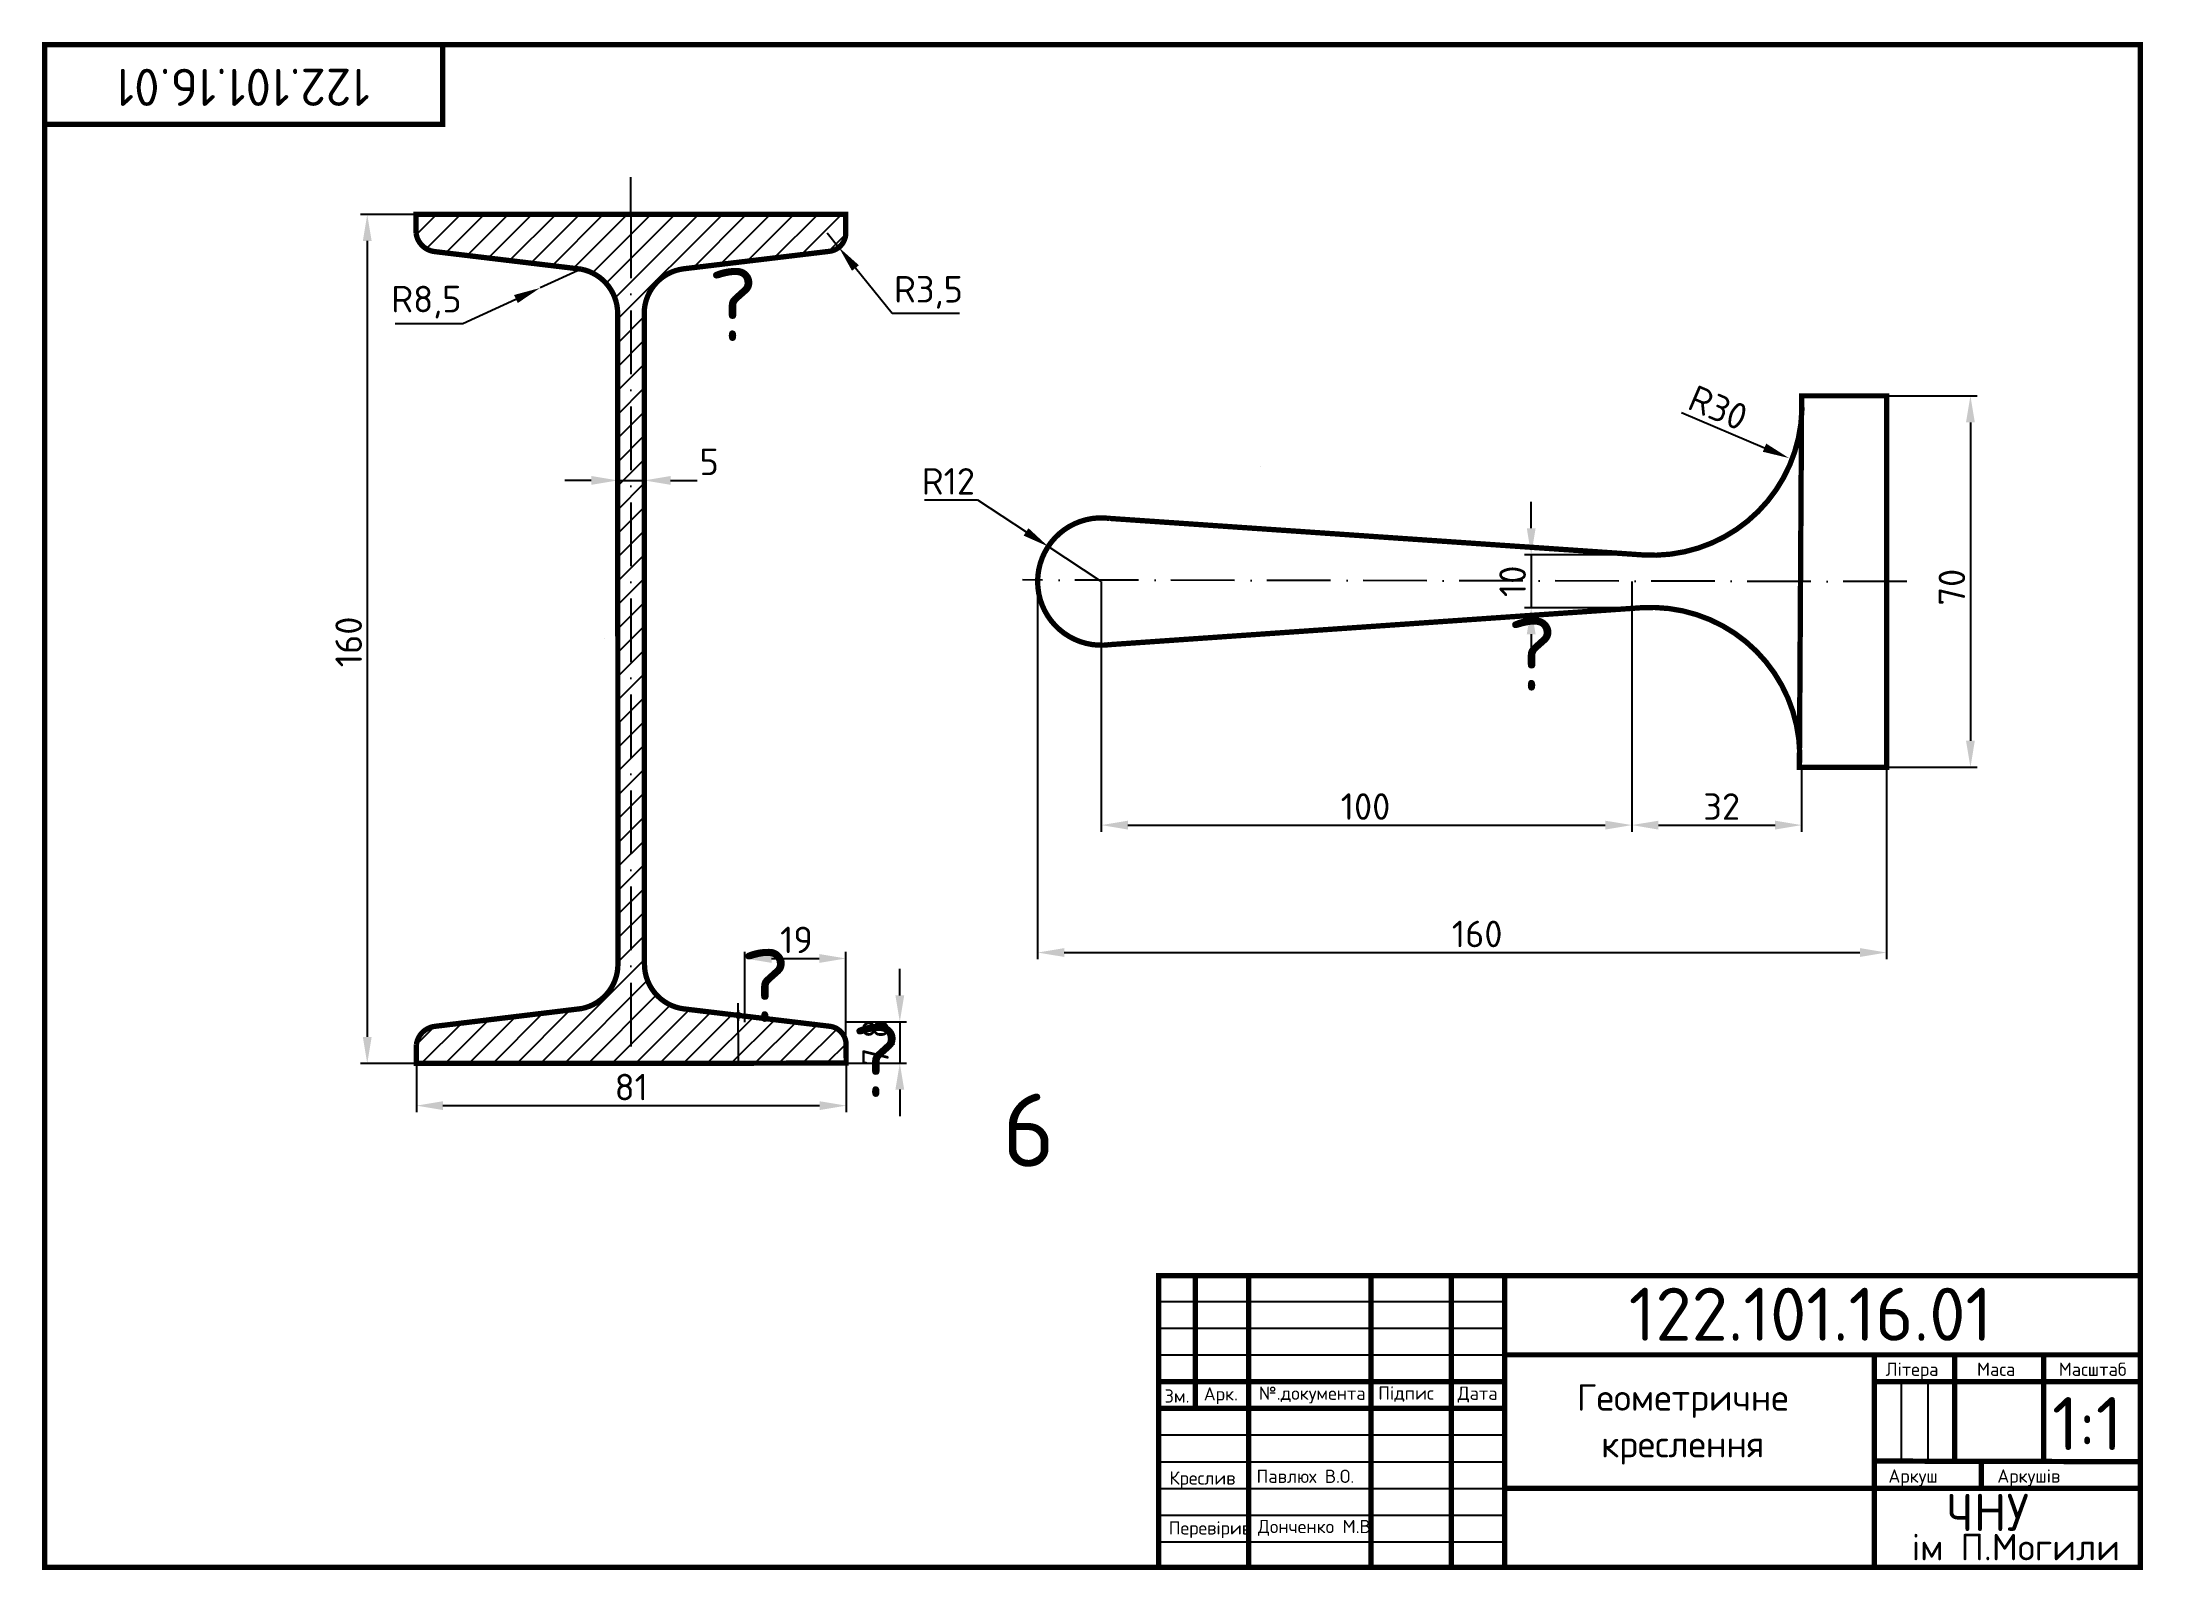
# Model space of a CAD drawing. Header units: millimetres. Extents: x 20 to 416, y 4 to 292.
import ezdxf
from ezdxf.enums import TextEntityAlignment as Align

# ---------------------------------------------------------------- set-up
doc = ezdxf.new("R2010")
doc.units = ezdxf.units.MM
doc.header["$PDMODE"] = 34
doc.header["$PDSIZE"] = -3
doc.linetypes.add('ACAD_ISO10W100', pattern=[18, 12, -3, 0, -3])
for name, color, linetype in [('Dim', 5, 'Continuous'), ('Kontur', 250, 'Continuous'), ('Osy', 1, 'ACAD_ISO10W100')]:
    doc.layers.add(name, color=color, linetype=linetype)
doc.styles.get("Standard").update_dxf_attribs({"font": 'isocpeur.ttf'})
doc.dimstyles.new('ESKD_', dxfattribs={"dimtxt": 5, "dimasz": 5, "dimexe": 1.25, "dimexo": 0, "dimgap": 1, "dimtad": 1, "dimtoh": 1, "dimdec": 1, "dimtxsty": 'Standard', "dimcen": 2.5, "dimclrd": 256, "dimclre": 256, "dimclrt": 256, "dimadec": 0, "dimazin": 0, "dimtfac": 1, "dimtdec": 1, "dimtmove": 0, "dimatfit": 3, "dimfxl": 1, "dimtfillclr": 256, "dimlwd": -1, "dimlwe": -1, "dimarcsym": 0})

# ---------------------------------------------------------------- blocks, each defined once
blk = doc.blocks.new('*D1')
at = {"layer": 'Defpoints', "color": 0, "transparency": 16777216}
for p in [(121.09, 249.69), (113.37, 246.14)]:
    blk.add_point(p, dxfattribs=at)
at = {"layer": 'Kontur', "transparency": 16777216}
for p, q in [((121.09, 249.69), (113.37, 246.14)), ((98.82, 239.47), (108.82, 244.06)), ((86.07, 239.47), (98.82, 239.47))]:
    blk.add_line(p, q, dxfattribs=at)
blk.add_solid([(108.47, 244.82), (109.17, 243.3), (113.37, 246.14)], dxfattribs=at)
at = {"layer": 'Kontur', "transparency": 16777216, "insert": (91.95, 243.47), "char_height": 5, "attachment_point": 5}
blk.add_mtext('R8,5', dxfattribs=at)
blk = doc.blocks.new('*D2')
at = {"layer": 'Defpoints', "color": 0, "transparency": 16777216}
for p in [(167.5, 256.53), (169.69, 253.8)]:
    blk.add_point(p, dxfattribs=at)
at = {"layer": 'Kontur', "transparency": 16777216}
for p, q in [((167.5, 256.53), (169.69, 253.8)), ((179.71, 241.32), (172.82, 249.9)), ((192.46, 241.32), (179.71, 241.32))]:
    blk.add_line(p, q, dxfattribs=at)
blk.add_solid([(173.47, 250.42), (172.17, 249.38), (169.69, 253.8)], dxfattribs=at)
at = {"layer": 'Kontur', "transparency": 16777216, "insert": (186.58, 245.32), "char_height": 5, "attachment_point": 5}
blk.add_mtext('R3,5', dxfattribs=at)
blk = doc.blocks.new('*D3')
at = {"layer": 'Defpoints', "color": 0, "transparency": 16777216}
for p in [(90.07, 99.97), (171.07, 100.04), (171.07, 92.02)]:
    blk.add_point(p, dxfattribs=at)
at = {"layer": 'Kontur', "transparency": 16777216}
for p, q in [((90.07, 99.97), (90.07, 90.77)), ((171.07, 100.04), (171.07, 90.77)), ((95.07, 92.02), (166.07, 92.02))]:
    blk.add_line(p, q, dxfattribs=at)
for points in [[(95.07, 92.85), (95.07, 91.19), (90.07, 92.02)], [(166.07, 92.85), (166.07, 91.19), (171.07, 92.02)]]:
    blk.add_solid(points, dxfattribs=at)
at = {"layer": 'Kontur', "transparency": 16777216, "insert": (130.57, 95.52), "char_height": 5, "attachment_point": 5}
blk.add_mtext('81', dxfattribs=at)
blk = doc.blocks.new('*D4')
at = {"layer": 'Defpoints', "color": 0, "transparency": 16777216}
for p in [(90, 260), (80.8, 99.97), (90.07, 99.97)]:
    blk.add_point(p, dxfattribs=at)
at = {"layer": 'Kontur', "transparency": 16777216}
for p, q in [((90, 260), (79.55, 260)), ((80.8, 255), (80.8, 104.97)), ((90.07, 99.97), (79.55, 99.97))]:
    blk.add_line(p, q, dxfattribs=at)
for points in [[(79.97, 255), (81.63, 255), (80.8, 260)], [(79.97, 104.97), (81.63, 104.97), (80.8, 99.97)]]:
    blk.add_solid(points, dxfattribs=at)
at = {"layer": 'Kontur', "transparency": 16777216, "insert": (77.3, 179.43), "char_height": 5, "attachment_point": 5, "rotation": 90}
blk.add_mtext('160', dxfattribs=at)
blk = doc.blocks.new('*D5')
at = {"layer": 'Defpoints', "color": 0, "transparency": 16777216}
for p in [(132.99, 209.87), (128.03, 180), (133, 180)]:
    blk.add_point(p, dxfattribs=at)
at = {"layer": 'Kontur', "transparency": 16777216}
for p, q in [((128.03, 180), (128.02, 211.12)), ((133, 180), (132.99, 211.12)), ((123.02, 209.86), (118.02, 209.86)), ((128.02, 209.87), (132.99, 209.87)), ((137.99, 209.87), (142.99, 209.87))]:
    blk.add_line(p, q, dxfattribs=at)
for points in [[(123.02, 210.7), (123.02, 209.03), (128.02, 209.87)], [(137.99, 210.7), (137.99, 209.04), (132.99, 209.87)]]:
    blk.add_solid(points, dxfattribs=at)
at = {"layer": 'Kontur', "transparency": 16777216, "insert": (145.24, 213.37), "char_height": 5, "attachment_point": 5}
blk.add_mtext('5', dxfattribs=at)
blk = doc.blocks.new('*D6')
at = {"layer": 'Defpoints', "color": 0, "transparency": 16777216}
for p in [(367.16, 225.81), (367.16, 155.81), (382.98, 155.81)]:
    blk.add_point(p, dxfattribs=at)
at = {"layer": 'Kontur', "transparency": 16777216}
for p, q in [((367.16, 225.81), (384.23, 225.81)), ((382.98, 220.81), (382.98, 160.81)), ((367.16, 155.81), (384.23, 155.81))]:
    blk.add_line(p, q, dxfattribs=at)
for points in [[(382.14, 220.81), (383.81, 220.81), (382.98, 225.81)], [(382.14, 160.81), (383.81, 160.81), (382.98, 155.81)]]:
    blk.add_solid(points, dxfattribs=at)
at = {"layer": 'Kontur', "transparency": 16777216, "insert": (379.48, 189.75), "char_height": 5, "attachment_point": 5, "rotation": 90}
blk.add_mtext('70', dxfattribs=at)
blk = doc.blocks.new('*D7')
at = {"layer": 'Defpoints', "color": 0, "transparency": 16777216}
for p in [(207.16, 190.81), (367.16, 155.81), (367.16, 120.88)]:
    blk.add_point(p, dxfattribs=at)
at = {"layer": 'Kontur', "transparency": 16777216}
for p, q in [((207.16, 190.81), (207.16, 119.63)), ((367.16, 155.81), (367.16, 119.63)), ((212.16, 120.88), (362.16, 120.88))]:
    blk.add_line(p, q, dxfattribs=at)
for points in [[(212.16, 121.71), (212.16, 120.05), (207.16, 120.88)], [(362.16, 121.71), (362.16, 120.05), (367.16, 120.88)]]:
    blk.add_solid(points, dxfattribs=at)
at = {"layer": 'Kontur', "transparency": 16777216, "insert": (290, 124.38), "char_height": 5, "attachment_point": 5}
blk.add_mtext('160', dxfattribs=at)
blk = doc.blocks.new('*D8')
at = {"layer": 'Defpoints', "color": 0, "transparency": 16777216}
for p in [(209.15, 197.41), (219.16, 190.81)]:
    blk.add_point(p, dxfattribs=at)
at = {"layer": 'Kontur', "transparency": 16777216}
for p, q in [((185.83, 206.19), (195.83, 206.19)), ((195.83, 206.19), (204.97, 200.17)), ((219.16, 190.81), (209.15, 197.41))]:
    blk.add_line(p, q, dxfattribs=at)
blk.add_solid([(205.43, 200.86), (204.51, 199.47), (209.15, 197.41)], dxfattribs=at)
at = {"layer": 'Kontur', "transparency": 16777216, "insert": (190.33, 209.69), "char_height": 5, "attachment_point": 5}
blk.add_mtext('R12', dxfattribs=at)
blk = doc.blocks.new('*D9')
at = {"layer": 'Defpoints', "color": 0, "transparency": 16777216}
for p in [(319.16, 185.86), (351.16, 155.81), (351.16, 144.9)]:
    blk.add_point(p, dxfattribs=at)
at = {"layer": 'Kontur', "transparency": 16777216}
for p, q in [((319.16, 185.86), (319.16, 143.65)), ((351.16, 155.81), (351.16, 143.65)), ((324.16, 144.9), (346.16, 144.9))]:
    blk.add_line(p, q, dxfattribs=at)
for points in [[(324.16, 145.73), (324.16, 144.06), (319.16, 144.9)], [(346.16, 145.73), (346.16, 144.06), (351.16, 144.9)]]:
    blk.add_solid(points, dxfattribs=at)
at = {"layer": 'Kontur', "transparency": 16777216, "insert": (336.09, 148.4), "char_height": 5, "attachment_point": 5}
blk.add_mtext('32', dxfattribs=at)
blk = doc.blocks.new('*D10')
at = {"layer": 'Defpoints', "color": 0, "transparency": 16777216}
for p in [(219.16, 190.81), (319.16, 190.81), (319.16, 144.9)]:
    blk.add_point(p, dxfattribs=at)
at = {"layer": 'Kontur', "transparency": 16777216}
for p, q in [((219.16, 190.81), (219.16, 143.65)), ((319.16, 190.81), (319.16, 143.65)), ((224.16, 144.9), (314.16, 144.9))]:
    blk.add_line(p, q, dxfattribs=at)
for points in [[(224.16, 145.73), (224.16, 144.06), (219.16, 144.9)], [(314.16, 145.73), (314.16, 144.06), (319.16, 144.9)]]:
    blk.add_solid(points, dxfattribs=at)
at = {"layer": 'Kontur', "transparency": 16777216, "insert": (268.96, 148.4), "char_height": 5, "attachment_point": 5}
blk.add_mtext('100', dxfattribs=at)
blk = doc.blocks.new('*D11')
at = {"layer": 'Defpoints', "color": 0, "transparency": 16777216}
for p in [(319.16, 195.84), (300.19, 185.86), (319.16, 185.86)]:
    blk.add_point(p, dxfattribs=at)
at = {"layer": 'Kontur', "transparency": 16777216}
for p, q in [((300.19, 200.84), (300.19, 205.84)), ((319.16, 195.84), (298.94, 195.84)), ((300.19, 195.84), (300.19, 185.86)), ((319.16, 185.86), (298.94, 185.86)), ((300.19, 180.86), (300.19, 175.86))]:
    blk.add_line(p, q, dxfattribs=at)
for points in [[(299.36, 200.84), (301.02, 200.84), (300.19, 195.84)], [(299.36, 180.86), (301.02, 180.86), (300.19, 185.86)]]:
    blk.add_solid(points, dxfattribs=at)
at = {"layer": 'Kontur', "transparency": 16777216, "insert": (296.69, 190.85), "char_height": 5, "attachment_point": 5, "rotation": 89.9999}
blk.add_mtext('10', dxfattribs=at)
blk = doc.blocks.new('*D12')
at = {"layer": 'Defpoints', "color": 0, "transparency": 16777216}
for p in [(321.16, 225.83), (348.77, 214.08)]:
    blk.add_point(p, dxfattribs=at)
at = {"layer": 'Kontur', "transparency": 16777216}
blk.add_line((328.52, 222.7), (344.17, 216.04), dxfattribs=at)
blk.add_solid([(344.49, 216.81), (343.84, 215.27), (348.77, 214.08)], dxfattribs=at)
at = {"layer": 'Kontur', "transparency": 16777216, "insert": (335.42, 223.57), "char_height": 5, "attachment_point": 5, "rotation": 336.9404}
blk.add_mtext('R30', dxfattribs=at)
blk = doc.blocks.new('*D13')
at = {"layer": 'Defpoints', "color": 0, "transparency": 16777216}
for p in [(171, 107.8), (171.07, 100.04), (181.18, 100.04)]:
    blk.add_point(p, dxfattribs=at)
at = {"layer": 'Dim', "transparency": 16777216}
for p, q in [((181.18, 112.8), (181.18, 117.8)), ((171, 107.8), (182.43, 107.8)), ((181.18, 107.8), (181.18, 100.04)), ((171.07, 100.04), (182.43, 100.04)), ((181.18, 95.04), (181.18, 90.04))]:
    blk.add_line(p, q, dxfattribs=at)
for points in [[(180.35, 112.8), (182.01, 112.8), (181.18, 107.8)], [(180.35, 95.04), (182.01, 95.04), (181.18, 100.04)]]:
    blk.add_solid(points, dxfattribs=at)
at = {"layer": 'Dim', "transparency": 16777216, "insert": (177.18, 103.92), "char_height": 5, "attachment_point": 5, "rotation": 90}
blk.add_mtext('7,8', dxfattribs=at)
blk = doc.blocks.new('*D14')
at = {"layer": 'Defpoints', "color": 0, "transparency": 16777216}
for p in [(171, 119.76), (152, 107.78), (171, 100)]:
    blk.add_point(p, dxfattribs=at)
at = {"layer": 'Kontur', "transparency": 16777216}
for p, q in [((152, 107.78), (152, 121.01)), ((157, 119.76), (166, 119.76)), ((171, 100), (171, 121.01))]:
    blk.add_line(p, q, dxfattribs=at)
for points in [[(157, 120.6), (157, 118.93), (152, 119.76)], [(166, 120.6), (166, 118.93), (171, 119.76)]]:
    blk.add_solid(points, dxfattribs=at)
at = {"layer": 'Kontur', "transparency": 16777216, "insert": (161.71, 123.26), "char_height": 5, "attachment_point": 5}
blk.add_mtext('19', dxfattribs=at)

msp = doc.modelspace()

# ---------------------------------------------------------------- hatches: boundary and pattern name
at = {"layer": 'Kontur'}
h = msp.add_hatch(dxfattribs=at)
h.set_pattern_fill('ANSI31', color=256)
h.paths.add_polyline_path([(90.07, 99.97), (90, 100), (90.07, 100), (90.06, 103.47, -0.345863), (93.56, 106.97), (121.15, 110.31, 0.359762), (128.05, 118.66), (128.03, 180), (128, 241.34, 0.359762), (121.09, 249.69), (93.5, 253, -0.345863), (90, 256.5), (90, 260), (171, 260), (171, 256.53, -0.379651), (167.92, 253.05), (140.49, 249.76, 0.379651), (133, 241.32), (133, 180), (133.05, 118.69, 0.379651), (140.54, 110.25), (167.98, 106.98, -0.379651), (171.06, 103.51), (171.07, 100), (130.5, 100)])

# ---------------------------------------------------------------- linework, layer by layer
for p, q in [((130.5, 260), (90, 260)), ((130.5, 260), (125.5, 260)), ((130.5, 260), (125.5, 260)), ((130.5, 260), (171, 260)), ((249.11, 212.48), (249.11, 212.48)), ((351.16, 190.81), (351.16, 195.81)), ((351.16, 190.81), (351.16, 195.81)), ((351.16, 190.81), (351.16, 185.81)), ((351.16, 190.81), (351.16, 185.81)), ((125.5, 180), (125.5, 180)), ((125.5, 180), (125.5, 180)), ((150.75, 100), (150.74, 111.34)), ((90, 100), (171, 100)), ((171, 100), (130.5, 100)), ((130.5, 100), (135.5, 100)), ((133, 100), (170.91, 100.03)), ((236.86, 60), (236.86, 34.98)), ((246.94, 60), (246.94, 5)), ((270.02, 60), (270.02, 5)), ((285.13, 60), (285.13, 5)), ((295.21, 60), (295.21, 5)), ((230, 55.12), (295.21, 55.12)), ((230, 50.09), (295.21, 50.09)), ((230, 45.05), (295.21, 45.05)), ((415, 45.05), (295.21, 45.05)), ((364.88, 45.05), (364.88, 5)), ((379.99, 45.05), (379.99, 24.91)), ((396.78, 45.05), (396.78, 24.91)), ((230, 40.02), (295.21, 40.02)), ((415, 40.02), (364.88, 40.02)), ((369.92, 40.02), (369.92, 24.91)), ((374.96, 40.02), (374.96, 24.91)), ((230, 34.98), (295.21, 34.98)), ((230, 29.95), (295.21, 29.95)), ((230, 24.91), (295.21, 24.91)), ((415, 24.91), (364.88, 24.91)), ((385.03, 19.88), (385.03, 24.91)), ((396.78, 24.91), (396.78, 24.91)), ((230, 19.88), (295.21, 19.88)), ((415, 19.88), (295.21, 19.88)), ((230, 14.85), (295.21, 14.85)), ((230, 9.81), (295.21, 9.81))]:
    msp.add_line(p, q, dxfattribs=at)
at = {"layer": 'Kontur', "const_width": 1}
for points in [[(20, 5), (415, 5), (415, 292), (20, 292)], [(20, 277), (95, 277), (95, 292), (20, 292)]]:
    msp.add_lwpolyline(points, close=True, dxfattribs=at)
for points in [[(128.03, 180), (128, 241.34, 0.359762), (121.09, 249.69), (93.5, 253, -0.345863), (90, 256.5), (90, 260), (171, 260), (171, 256.53, -0.379651), (167.92, 253.05), (140.49, 249.76, 0.379651), (133, 241.32), (133, 180)], [(207.16, 190.81, -0.454799), (220.8, 202.7), (321.14, 195.83, 0.454264), (351.16, 225.81, -1.436094)], [(207.16, 190.81, 0.455416), (220.82, 178.92), (320.8, 185.86, -0.456503), (350.74, 155.81, -2.571223)], [(128.03, 180), (128.05, 118.66, -0.359762), (121.15, 110.31), (93.56, 106.97, 0.345863), (90.06, 103.47), (90.07, 99.97), (171.07, 100.04), (171.06, 103.51, 0.379651), (167.98, 106.98), (140.54, 110.25, -0.379651), (133.05, 118.69), (133, 180)]]:
    msp.add_lwpolyline(points, format="xyb", dxfattribs=at)
for points in [[(351.16, 225.81), (367.16, 225.81), (367.16, 155.81), (350.74, 155.81), (351.16, 225.81)], [(415, 5), (415, 60), (230, 60), (230, 5)], [(236.86, 34.98), (236.86, 60)], [(246.94, 5), (246.94, 60)], [(270.02, 5), (270.02, 60)], [(285.13, 5), (285.13, 60)], [(295.21, 5), (295.21, 60)], [(295.21, 45.05), (415, 45.05)], [(364.88, 5), (364.88, 45.05)], [(379.99, 24.91), (379.99, 45.05)], [(396.78, 24.95), (396.78, 45.05)], [(230, 40.02), (295.21, 40.02)], [(415, 40.02), (364.88, 40.02)], [(230, 34.98), (295.21, 34.98)], [(364.88, 25.03), (415, 24.91)], [(385.03, 19.88), (385.03, 24.91)], [(295.21, 19.88), (415, 19.88)]]:
    msp.add_lwpolyline(points, dxfattribs=at)
at = {"layer": 'Kontur'}
msp.add_point((150.75, 109.03), dxfattribs=at)
at = {"layer": 'Osy'}
for p, q in [((130.5, 260), (130.5, 267)), ((130.5, 260), (130.5, 97.75)), ((370.99, 190.79), (204.3, 191.1))]:
    msp.add_line(p, q, dxfattribs=at)

# ---------------------------------------------------------------- texts
at = {"layer": 'Kontur'}
msp.add_text('122.101.16.01', height=7, rotation=180, dxfattribs=at).set_placement((81.3, 287.46))
at = {"layer": 'Kontur', "color": 1}
for s, p in [('?', (145, 236.14)), ('?', (295.61, 170.25)), ('?', (151.1, 107.8)), ('?', (172.01, 93.66)), ('6', (200.47, 80.51))]:
    msp.add_text(s, height=13.78, dxfattribs=at).set_placement(p)
at = {"layer": 'Kontur'}
for s, height, p in [('122.101.16.01', 10, (318.58, 47.7)), ('Зм.', 2.5, (231.08, 36.04)), ('Арк.', 2.5, (238.47, 36.45)), ('№.документа', 2.5, (248.85, 36.57)), ('Підпис', 2.5, (271.36, 36.6)), ('Дата', 2.5, (286.32, 36.57)), ('1:1', 10, (398.36, 27.09)), ('Креслив', 2.5, (232, 20.59)), ('Павлюх В.О.', 2.5, (248.42, 20.91)), ('Аркушів', 2.5, (388.05, 20.96)), ('ЧНУ', 7, (378.44, 11.86)), ('Перевірив', 2.5, (231.87, 11.18)), ('Донченко М.В.', 2.5, (248.67, 11.44)), ('ім П.Могили', 5, (371.9, 6.31))]:
    msp.add_text(s, height=height, dxfattribs=at).set_placement(p)
for s, height, p in [('Літера', 2.5, (371.97, 41.08)), ('Маса', 2.5, (387.83, 41.08)), ('Масштаб', 2.5, (406.01, 41.08)), ('Геометричне', 5, (328.75, 34.52)), ('креслення', 5, (328.75, 25.73)), ('Аркуш', 2.5, (372.17, 20.96))]:
    msp.add_text(s, height=height, dxfattribs=at).set_placement(p, align=Align.CENTER)

# ---------------------------------------------------------------- dimensions: what is measured, and where the dimension line sits
at = {"layer": 'Dim'}
dim = msp.add_linear_dim(base=(181.18, 100.04), p1=(171, 107.8), p2=(171.07, 100.04), angle=90, dimstyle='ESKD_', dxfattribs=at)
dim.commit()
dim.dimension.update_dxf_attribs({"geometry": '*D13', "text_midpoint": (181.18, 103.92), "dimtype": 160})
at = {"layer": 'Kontur'}
for base, p1, p2, angle, picture, middle, dimtype in [((80.8, 99.97), (90, 260), (90.07, 99.97), 90, '*D4', (80.8, 179.43), 160), ((382.98, 155.81), (367.16, 225.81), (367.16, 155.81), 90, '*D6', (382.98, 189.75), 160), ((132.99, 209.87), (128.03, 180), (133, 180), 0.0234, '*D5', (145.24, 209.87), 161), ((300.19, 185.86), (319.16, 195.84), (319.16, 185.86), 269.9999, '*D11', (300.19, 190.85), 161)]:
    dim = msp.add_linear_dim(base=base, p1=p1, p2=p2, angle=angle, dimstyle='ESKD_', dxfattribs=at)
    dim.commit()
    dim.dimension.update_dxf_attribs({"geometry": picture, "text_midpoint": middle, "dimtype": dimtype})
for center, mpoint, picture, middle in [((167.5, 256.53), (169.69, 253.8), '*D2', (186.58, 241.32)), ((121.09, 249.69), (113.37, 246.14), '*D1', (91.95, 243.47))]:
    dim = msp.add_radius_dim(center=center, mpoint=mpoint, dimstyle='ESKD_', dxfattribs=at)
    dim.commit()
    dim.dimension.update_dxf_attribs({"geometry": picture, "text_midpoint": middle})
for center, mpoint, picture, middle in [((321.16, 225.83), (348.77, 214.08), '*D12', (334.05, 220.35)), ((219.16, 190.81), (209.15, 197.41), '*D8', (190.33, 206.19))]:
    dim = msp.add_radius_dim(center=center, mpoint=mpoint, dimstyle='ESKD_', dxfattribs=at)
    dim.commit()
    dim.dimension.update_dxf_attribs({"geometry": picture, "text_midpoint": middle, "dimtype": 164})
for base, p1, p2, picture, middle in [((367.16, 120.88), (207.16, 190.81), (367.16, 155.81), '*D7', (290, 120.88)), ((319.16, 144.9), (219.16, 190.81), (319.16, 190.81), '*D10', (268.96, 144.9)), ((351.16, 144.9), (319.16, 185.86), (351.16, 155.81), '*D9', (336.09, 144.9)), ((171, 119.76), (152, 107.78), (171, 100), '*D14', (161.71, 119.76)), ((171.07, 92.02), (90.07, 99.97), (171.07, 100.04), '*D3', (130.57, 92.02))]:
    dim = msp.add_linear_dim(base=base, p1=p1, p2=p2, dimstyle='ESKD_', dxfattribs=at)
    dim.commit()
    dim.dimension.update_dxf_attribs({"geometry": picture, "text_midpoint": middle, "dimtype": 160})

doc.saveas('drawing.dxf')
